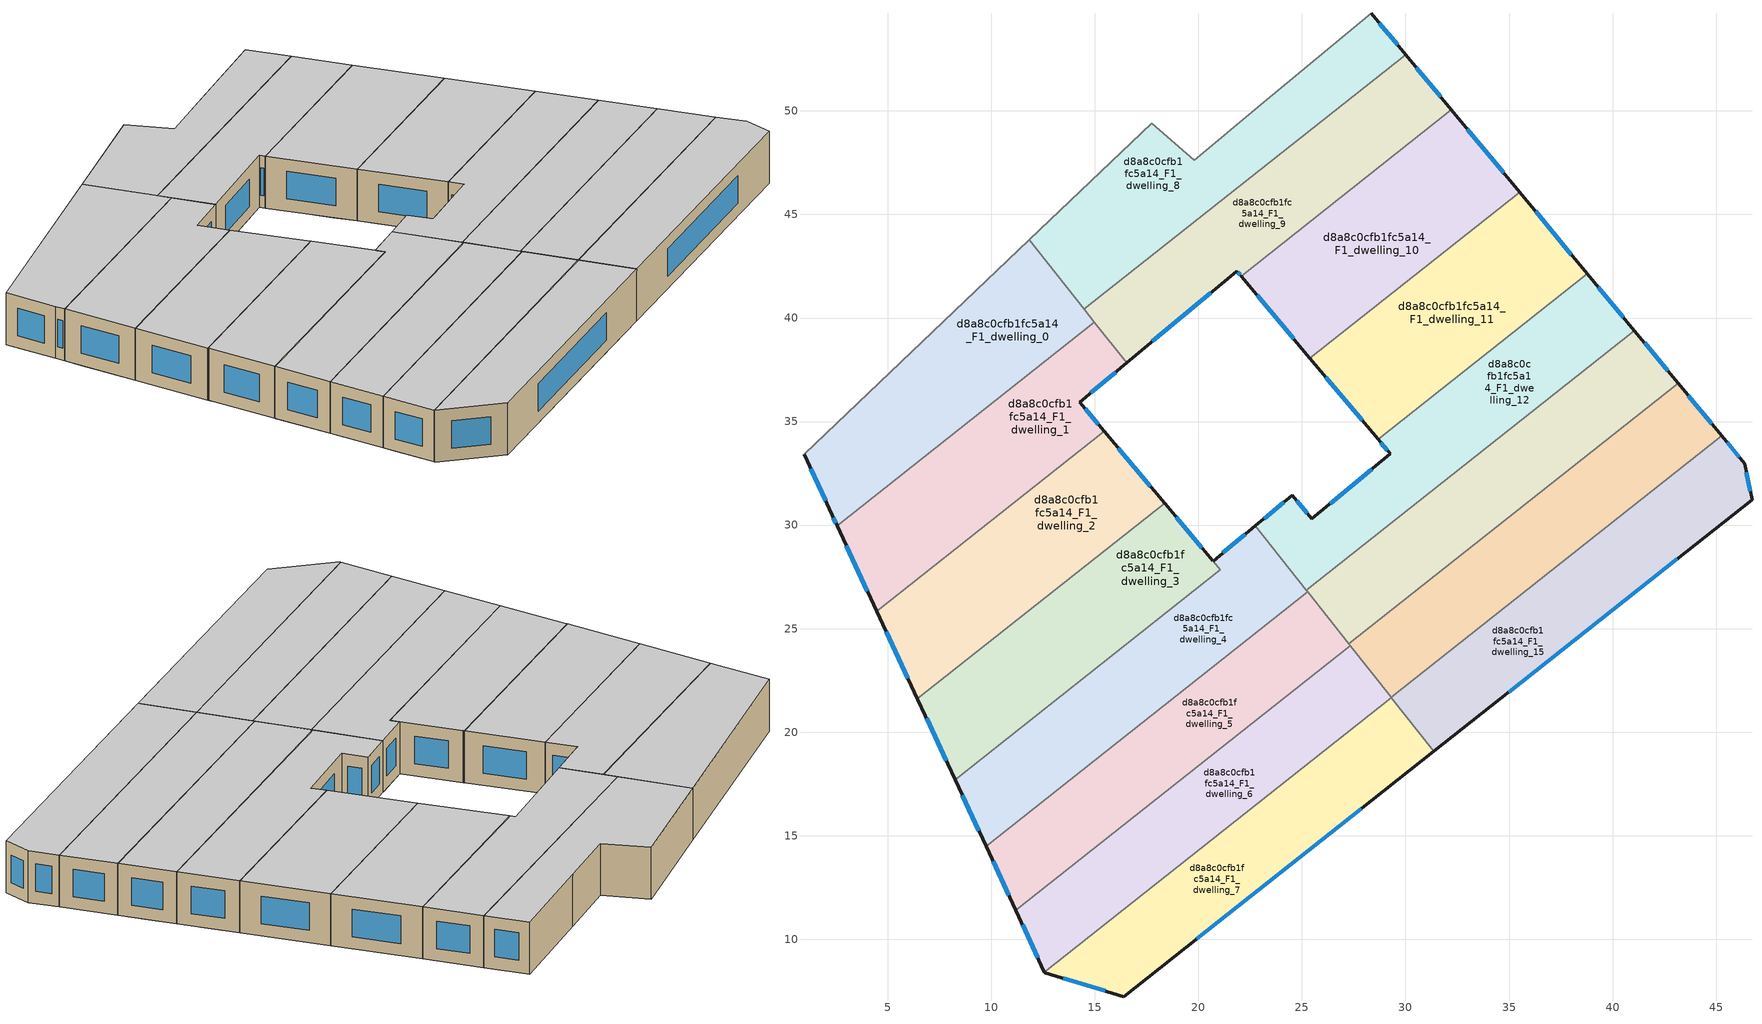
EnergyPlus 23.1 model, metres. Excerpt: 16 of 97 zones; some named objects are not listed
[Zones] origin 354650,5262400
d8a8c0cfb1fc5a14_F1_dwelling_0
 floor to d8a8c0cfb1fc5a14_F0_dwelling_0 (EU_floor_Construction): 11.83,43.77 14.97,39.8 13.3,38.48 1.23,32.86 0.98,33.41 z3
 floor to d8a8c0cfb1fc5a14_F0_dwelling_1 (EU_floor_Construction): 13.3,38.48 2.55,29.97 2.31,30.48 1.23,32.86 z3
 wall outside (EU_wall_Construction): 0.98,33.41 2.31,30.48 2.55,29.97 z3:6
 wall to d8a8c0cfb1fc5a14_F1_dwelling_1 (EU_wall_Construction): 2.55,29.97 14.97,39.8 z3:6
 wall adiabatic (EU_wall_Construction): 11.83,43.77 0.98,33.41 z3:6
 wall to d8a8c0cfb1fc5a14_F1_dwelling_8 (EU_wall_Construction): 14.48,40.43 11.83,43.77 z3:6
 wall to d8a8c0cfb1fc5a14_F1_dwelling_9 (EU_wall_Construction): 14.97,39.8 14.48,40.43 z3:6
 window (EU_Window_Construction): 2.37,30.36 2.5,30.09 / 1.29,32.72 2,31.17 z3.7:5.3
 ceiling to d8a8c0cfb1fc5a14_F2_dwelling_0 (EU_floor_Construction): 14.97,39.8 11.83,43.77 0.98,33.41 2.31,30.48 2.55,29.97 z6
d8a8c0cfb1fc5a14_F1_dwelling_1
 floor to d8a8c0cfb1fc5a14_F0_dwelling_1 (EU_floor_Construction): 15.29,39.4 16.53,37.83 14.27,35.94 15.32,34.68 3.02,28.96 2.55,29.97 13.3,38.48 z3
 floor to d8a8c0cfb1fc5a14_F0_dwelling_2 (EU_floor_Construction): 15.32,34.68 15.45,34.53 4.47,25.84 3.02,28.96 z3
 floor to d8a8c0cfb1fc5a14_F0_dwelling_0 (EU_floor_Construction): 14.97,39.8 15.29,39.4 13.3,38.48 z3
 wall outside (EU_wall_Construction): 15.45,34.53 14.27,35.94 16.53,37.83 / 2.55,29.97 4.47,25.84 z3:6
 wall to d8a8c0cfb1fc5a14_F1_dwelling_2 (EU_wall_Construction): 4.47,25.84 15.45,34.53 z3:6
 wall to d8a8c0cfb1fc5a14_F1_dwelling_9 (EU_wall_Construction): 16.53,37.83 14.97,39.8 z3:6
 window (EU_Window_Construction): 14.8,36.39 16,37.39 / 15.17,34.86 14.54,35.61 / 3,29 4.02,26.81 z3.7:5.3
 ceiling to d8a8c0cfb1fc5a14_F2_dwelling_1 (EU_floor_Construction): 15.45,34.53 14.27,35.94 16.53,37.83 14.97,39.8 2.55,29.97 4.47,25.84 z6
d8a8c0cfb1fc5a14_F1_dwelling_10
 floor to d8a8c0cfb1fc5a14_F0_dwelling_10 (EU_floor_Construction): 33.86,48.07 35.52,46.07 29.85,41.58 24.51,39.1 22.06,42.03 23.75,43.36 z3
 floor to d8a8c0cfb1fc5a14_F0_dwelling_9 (EU_floor_Construction): 32.21,50.06 33.86,48.07 23.75,43.37 z3
 floor to d8a8c0cfb1fc5a14_F0_dwelling_11 (EU_floor_Construction): 29.85,41.58 25.39,38.05 24.51,39.1 z3
 wall outside (EU_wall_Construction): 35.52,46.07 32.21,50.06 / 22.06,42.03 25.39,38.05 z3:6
 wall to d8a8c0cfb1fc5a14_F1_dwelling_9 (EU_wall_Construction): 32.21,50.06 22.06,42.03 z3:6
 wall to d8a8c0cfb1fc5a14_F1_dwelling_11 (EU_wall_Construction): 25.39,38.05 35.52,46.07 z3:6
 window (EU_Window_Construction): 34.74,47.01 32.99,49.12 / 22.84,41.09 24.61,38.99 z3.7:5.3
 ceiling to d8a8c0cfb1fc5a14_F2_dwelling_10 (EU_floor_Construction): 35.52,46.07 32.21,50.06 22.06,42.03 25.39,38.05 z6
d8a8c0cfb1fc5a14_F1_dwelling_11
 floor to d8a8c0cfb1fc5a14_F0_dwelling_11 (EU_floor_Construction): 36.62,44.74 38.78,42.13 35.6,39.61 27.31,35.76 27.29,35.78 27.25,35.84 25.39,38.05 29.85,41.58 z3
 floor to d8a8c0cfb1fc5a14_F0_dwelling_10 (EU_floor_Construction): 35.52,46.07 36.62,44.74 29.85,41.58 z3
 floor to d8a8c0cfb1fc5a14_F0_dwelling_12 (EU_floor_Construction): 35.6,39.61 28.68,34.14 27.35,35.72 27.32,35.75 27.31,35.76 z3
 wall outside (EU_wall_Construction): 38.78,42.13 35.52,46.07 / 25.39,38.05 28.67,34.13 z3:6
 wall to d8a8c0cfb1fc5a14_F1_dwelling_12 (EU_wall_Construction): 28.67,34.13 38.78,42.13 z3:6
 window (EU_Window_Construction): 38.02,43.06 36.29,45.15 / 26.16,37.13 27.9,35.06 z3.7:5.3
 ceiling to d8a8c0cfb1fc5a14_F2_dwelling_11 (EU_floor_Construction): 38.78,42.13 35.52,46.07 25.39,38.05 28.67,34.13 z6
d8a8c0cfb1fc5a14_F1_dwelling_12
 floor to d8a8c0cfb1fc5a14_F0_dwelling_12 (EU_floor_Construction): 39.44,41.34 41.05,39.39 35.21,34.77 30.13,32.41 28.68,34.14 35.6,39.61 39.4,41.38 z3
 floor to d8a8c0cfb1fc5a14_F0_dwelling_11 (EU_floor_Construction): 38.78,42.13 39.34,41.46 39.4,41.38 35.6,39.61 z3
 floor to d8a8c0cfb1fc5a14_F0_dwelling_13 (EU_floor_Construction): 35.21,34.77 25.85,27.36 25.09,27.01 22.75,29.97 24.53,31.45 25.48,30.3 29.25,33.45 30.13,32.41 z3
 floor to d8a8c0cfb1fc5a14_F0_dwelling_14 (EU_floor_Construction): 25.85,27.36 25.21,26.86 25.09,27.01 z3
 wall outside (EU_wall_Construction): 28.67,34.13 29.25,33.45 25.48,30.3 24.53,31.45 22.75,29.97 / 41.05,39.39 38.78,42.13 z3:6
 wall to d8a8c0cfb1fc5a14_F1_dwelling_13 (EU_wall_Construction): 25.21,26.86 41.05,39.39 z3:6
 wall to d8a8c0cfb1fc5a14_F1_dwelling_4 (EU_wall_Construction): 22.75,29.97 25.21,26.86 z3:6
 window (EU_Window_Construction): 28.37,32.71 26.37,31.04 / 28.81,33.97 29.12,33.61 / 40.52,40.04 39.32,41.49 / 24.11,31.1 23.17,30.32 / 25.26,30.57 24.75,31.18 z3.7:5.3
 ceiling to d8a8c0cfb1fc5a14_F2_dwelling_12 (EU_floor_Construction): 41.05,39.39 38.78,42.13 28.67,34.13 29.25,33.45 25.48,30.3 24.53,31.45 22.75,29.97 25.21,26.86 z6
d8a8c0cfb1fc5a14_F1_dwelling_13
 floor to d8a8c0cfb1fc5a14_F0_dwelling_13 (EU_floor_Construction): 42.19,38.02 43.17,36.85 38.79,33.38 25.85,27.36 35.21,34.77 z3
 floor to d8a8c0cfb1fc5a14_F0_dwelling_12 (EU_floor_Construction): 41.05,39.39 42.19,38.02 35.21,34.77 z3
 floor to d8a8c0cfb1fc5a14_F0_dwelling_14 (EU_floor_Construction): 38.79,33.38 29.72,26.21 26.8,24.85 25.21,26.86 25.85,27.36 z3
 floor to d8a8c0cfb1fc5a14_F0_dwelling_15 (EU_floor_Construction): 29.72,26.21 27.27,24.27 26.8,24.85 z3
 wall outside (EU_wall_Construction): 43.17,36.85 41.05,39.39 z3:6
 wall to d8a8c0cfb1fc5a14_F1_dwelling_14 (EU_wall_Construction): 27.27,24.26 43.17,36.85 z3:6
 wall to d8a8c0cfb1fc5a14_F1_dwelling_5 (EU_wall_Construction): 25.28,26.78 27.27,24.26 z3:6
 wall to d8a8c0cfb1fc5a14_F1_dwelling_4 (EU_wall_Construction): 25.21,26.86 25.28,26.78 z3:6
 window (EU_Window_Construction): 42.67,37.44 41.55,38.8 z3.7:5.3
 ceiling to d8a8c0cfb1fc5a14_F2_dwelling_13 (EU_floor_Construction): 43.17,36.85 41.05,39.39 25.21,26.86 27.27,24.26 z6
d8a8c0cfb1fc5a14_F1_dwelling_14
 floor to d8a8c0cfb1fc5a14_F0_dwelling_14 (EU_floor_Construction): 44.02,35.82 45.27,34.31 42.63,32.21 29.72,26.21 38.79,33.38 z3
 floor to d8a8c0cfb1fc5a14_F0_dwelling_13 (EU_floor_Construction): 43.17,36.85 44.02,35.82 38.79,33.38 z3
 floor to d8a8c0cfb1fc5a14_F0_dwelling_15 (EU_floor_Construction): 42.63,32.21 33.72,25.17 28.48,22.73 27.27,24.26 29.72,26.21 z3
 floor to d8a8c0cfb1fc5a14_F0_dwelling_16 (EU_floor_Construction): 33.72,25.17 29.31,21.68 28.48,22.73 z3
 wall outside (EU_wall_Construction): 45.27,34.31 43.17,36.85 z3:6
 wall to d8a8c0cfb1fc5a14_F1_dwelling_15 (EU_wall_Construction): 29.31,21.68 45.27,34.31 z3:6
 wall to d8a8c0cfb1fc5a14_F1_dwelling_6 (EU_wall_Construction): 27.34,24.18 29.31,21.68 z3:6
 wall to d8a8c0cfb1fc5a14_F1_dwelling_5 (EU_wall_Construction): 27.27,24.27 27.34,24.18 z3:6
 window (EU_Window_Construction): 44.78,34.9 43.66,36.25 z3.7:5.3
 ceiling to d8a8c0cfb1fc5a14_F2_dwelling_14 (EU_floor_Construction): 45.27,34.31 43.17,36.85 27.27,24.26 29.31,21.68 z6
d8a8c0cfb1fc5a14_F1_dwelling_15
 floor to d8a8c0cfb1fc5a14_F0_dwelling_15 (EU_floor_Construction): 46.39,32.96 46.73,31.23 43.88,28.98 43.44,29.69 33.72,25.17 42.63,32.21 45.79,33.68 z3
 floor to d8a8c0cfb1fc5a14_F0_dwelling_14 (EU_floor_Construction): 45.27,34.31 45.79,33.68 42.63,32.21 z3
 floor to d8a8c0cfb1fc5a14_F0_dwelling_16 (EU_floor_Construction): 43.44,29.69 43.88,28.97 31.37,19.08 29.31,21.68 33.72,25.17 z3
 wall outside (EU_wall_Construction): 31.37,19.08 46.73,31.23 46.39,32.96 45.27,34.31 z3:6
 wall to d8a8c0cfb1fc5a14_F1_dwelling_7 (EU_wall_Construction): 29.32,21.67 31.37,19.08 z3:6
 window (EU_Window_Construction): 46.12,33.28 45.53,33.99 / 46.65,31.64 46.47,32.56 / 34.98,21.93 43.13,28.38 z3.7:5.3
 ceiling to d8a8c0cfb1fc5a14_F2_dwelling_15 (EU_floor_Construction): 46.73,31.23 46.39,32.96 45.27,34.31 29.31,21.68 31.37,19.08 z6
d8a8c0cfb1fc5a14_F1_dwelling_2
 floor to d8a8c0cfb1fc5a14_F0_dwelling_2 (EU_floor_Construction): 15.45,34.53 18.36,31.06 17.88,30.67 5.01,24.68 4.47,25.84 z3
 floor to d8a8c0cfb1fc5a14_F0_dwelling_3 (EU_floor_Construction): 17.88,30.67 6.43,21.62 5.01,24.68 z3
 wall outside (EU_wall_Construction): 18.36,31.06 15.45,34.53 / 4.47,25.84 6.43,21.62 z3:6
 wall to d8a8c0cfb1fc5a14_F1_dwelling_3 (EU_wall_Construction): 6.43,21.62 18.36,31.06 z3:6
 window (EU_Window_Construction): 17.68,31.87 16.13,33.71 / 4.93,24.85 5.97,22.61 z3.7:5.3
 ceiling to d8a8c0cfb1fc5a14_F2_dwelling_2 (EU_floor_Construction): 18.36,31.06 15.45,34.53 4.47,25.84 6.43,21.62 z6
d8a8c0cfb1fc5a14_F1_dwelling_3
 floor outside (EU_floor_Construction): 18.4,31.02 21.06,27.84 18.36,31.06 6.43,21.62 6.76,20.9 20.16,27.13 6.77,20.9 6.45,21.57 6.43,21.62 18.36,31.06 z3
 floor to d8a8c0cfb1fc5a14_F0_dwelling_3 (EU_floor_Construction): 18.46,30.94 21.06,27.84 20.16,27.13 6.76,20.9 6.43,21.62 17.88,30.67 z3
 floor to d8a8c0cfb1fc5a14_F0_dwelling_2 (EU_floor_Construction): 18.36,31.06 18.46,30.94 17.88,30.67 z3
 floor to d8a8c0cfb1fc5a14_F0_dwelling_4 (EU_floor_Construction): 20.16,27.13 8.25,17.7 6.77,20.9 z3
 wall outside (EU_wall_Construction): 20.7,28.27 18.4,31.02 18.36,31.06 / 6.43,21.62 6.45,21.57 8.25,17.7 z3:6
 wall to d8a8c0cfb1fc5a14_F1_dwelling_4 (EU_wall_Construction): 8.25,17.7 21.06,27.84 20.71,28.26 z3:6
 window (EU_Window_Construction): 20.16,28.91 18.94,30.37 / 6.87,20.66 7.83,18.61 z3.7:5.3
 ceiling to d8a8c0cfb1fc5a14_F2_dwelling_3 (EU_floor_Construction): 21.06,27.84 18.4,31.02 18.36,31.06 6.43,21.62 6.45,21.57 8.25,17.7 z6
d8a8c0cfb1fc5a14_F1_dwelling_4
 floor to d8a8c0cfb1fc5a14_F0_dwelling_4 (EU_floor_Construction): 22.66,29.89 24.42,26.1 21.55,23.83 8.28,17.65 8.25,17.7 20.16,27.13 21.24,27.63 20.71,28.26 z3
 floor to d8a8c0cfb1fc5a14_F0_dwelling_3 (EU_floor_Construction): 21.06,27.84 21.24,27.63 20.16,27.13 z3
 floor to d8a8c0cfb1fc5a14_F0_dwelling_5 (EU_floor_Construction): 21.55,23.83 9.74,14.48 8.28,17.65 z3
 floor to d8a8c0cfb1fc5a14_F0_dwelling_14 (EU_floor_Construction): 25.21,26.86 25.28,26.78 24.42,26.1 24.19,26.59 25.09,27.01 z3
 floor adiabatic (EU_floor_Construction): 22.75,29.97 25.21,26.86 25.09,27.01 24.19,26.59 22.66,29.89 z3
 wall outside (EU_wall_Construction): 8.25,17.7 9.74,14.48 / 22.75,29.97 20.71,28.26 z3:6
 wall to d8a8c0cfb1fc5a14_F1_dwelling_5 (EU_wall_Construction): 9.74,14.48 25.28,26.78 z3:6
 window (EU_Window_Construction): 8.6,16.95 9.39,15.24 / 22.27,29.57 21.19,28.67 z3.7:5.3
 ceiling to d8a8c0cfb1fc5a14_F2_dwelling_4 (EU_floor_Construction): 25.28,26.78 22.75,29.97 20.71,28.26 21.06,27.84 8.25,17.7 9.74,14.48 z6
d8a8c0cfb1fc5a14_F1_dwelling_5
 floor to d8a8c0cfb1fc5a14_F0_dwelling_5 (EU_floor_Construction): 24.82,25.24 25.86,23.01 21.9,19.88 9.85,14.27 9.74,14.48 21.55,23.83 24.78,25.33 z3
 floor to d8a8c0cfb1fc5a14_F0_dwelling_4 (EU_floor_Construction): 24.42,26.1 24.78,25.33 21.55,23.83 z3
 floor to d8a8c0cfb1fc5a14_F0_dwelling_6 (EU_floor_Construction): 21.9,19.88 11.18,11.39 9.85,14.27 z3
 floor to d8a8c0cfb1fc5a14_F0_dwelling_14 (EU_floor_Construction): 25.28,26.78 26.8,24.85 25.32,24.16 24.8,25.29 24.78,25.33 24.42,26.1 z3
 floor to d8a8c0cfb1fc5a14_F0_dwelling_15 (EU_floor_Construction): 26.8,24.85 27.34,24.18 25.86,23.01 25.32,24.16 z3
 wall outside (EU_wall_Construction): 9.74,14.48 11.18,11.39 z3:6
 wall to d8a8c0cfb1fc5a14_F1_dwelling_6 (EU_wall_Construction): 11.18,11.39 27.34,24.18 z3:6
 window (EU_Window_Construction): 10.08,13.76 10.84,12.12 z3.7:5.3
 ceiling to d8a8c0cfb1fc5a14_F2_dwelling_5 (EU_floor_Construction): 27.34,24.18 25.28,26.78 9.74,14.48 11.18,11.39 z6
d8a8c0cfb1fc5a14_F1_dwelling_6
 floor to d8a8c0cfb1fc5a14_F0_dwelling_6 (EU_floor_Construction): 26.35,21.95 27.24,20.03 21.77,15.7 11.42,10.89 11.18,11.39 21.9,19.88 z3
 floor to d8a8c0cfb1fc5a14_F0_dwelling_16 (EU_floor_Construction): 28.48,22.73 29.31,21.68 27.24,20.03 26.43,21.78 z3
 floor to d8a8c0cfb1fc5a14_F0_dwelling_7 (EU_floor_Construction): 21.77,15.7 12.56,8.42 11.42,10.89 z3
 floor to d8a8c0cfb1fc5a14_F0_dwelling_15 (EU_floor_Construction): 27.34,24.18 28.48,22.73 26.43,21.78 25.86,23.01 z3
 floor to d8a8c0cfb1fc5a14_F0_dwelling_5 (EU_floor_Construction): 25.86,23.01 26.35,21.95 21.9,19.88 z3
 wall outside (EU_wall_Construction): 11.18,11.39 12.56,8.42 z3:6
 wall to d8a8c0cfb1fc5a14_F1_dwelling_7 (EU_wall_Construction): 12.56,8.42 29.32,21.67 z3:6
 window (EU_Window_Construction): 11.51,10.69 12.24,9.12 z3.7:5.3
 ceiling to d8a8c0cfb1fc5a14_F2_dwelling_6 (EU_floor_Construction): 29.32,21.67 27.34,24.18 11.18,11.39 12.56,8.42 z6
d8a8c0cfb1fc5a14_F1_dwelling_7
 floor to d8a8c0cfb1fc5a14_F0_dwelling_7 (EU_floor_Construction): 27.92,18.57 28.68,16.95 16.4,7.23 12.58,8.38 12.56,8.42 21.77,15.7 z3
 floor to d8a8c0cfb1fc5a14_F0_dwelling_6 (EU_floor_Construction): 27.24,20.03 27.92,18.57 21.77,15.7 z3
 floor to d8a8c0cfb1fc5a14_F0_dwelling_16 (EU_floor_Construction): 29.32,21.67 31.37,19.08 28.68,16.95 27.24,20.03 z3
 wall outside (EU_wall_Construction): 12.56,8.42 12.58,8.38 16.4,7.23 31.37,19.08 z3:6
 window (EU_Window_Construction): 19.92,10.01 27.86,16.3 / 13.48,8.11 15.5,7.5 z3.7:5.3
 ceiling to d8a8c0cfb1fc5a14_F2_dwelling_7 (EU_floor_Construction): 31.37,19.08 29.32,21.67 12.56,8.42 12.58,8.38 16.4,7.23 z6
d8a8c0cfb1fc5a14_F1_dwelling_8
 floor to d8a8c0cfb1fc5a14_F0_dwelling_8 (EU_floor_Construction): 28.36,54.71 30.01,52.72 21.83,46.25 16.25,43.66 14.85,46.66 17.74,49.41 19.81,47.62 23.16,50.41 z3
 floor to d8a8c0cfb1fc5a14_F0_dwelling_0 (EU_floor_Construction): 14.85,46.66 16.87,42.33 14.48,40.43 11.83,43.77 z3
 floor to d8a8c0cfb1fc5a14_F0_dwelling_9 (EU_floor_Construction): 21.83,46.25 16.87,42.33 16.25,43.66 z3
 wall outside (EU_wall_Construction): 30.01,52.72 28.36,54.71 z3:6
 wall adiabatic (EU_wall_Construction): 28.36,54.71 23.16,50.41 19.81,47.62 17.74,49.41 11.83,43.77 z3:6
 wall to d8a8c0cfb1fc5a14_F1_dwelling_9 (EU_wall_Construction): 14.47,40.43 30.01,52.72 z3:6
 window (EU_Window_Construction): 29.62,53.19 28.74,54.24 z3.7:5.3
 ceiling to d8a8c0cfb1fc5a14_F2_dwelling_8 (EU_floor_Construction): 23.16,50.41 19.81,47.62 17.74,49.41 11.83,43.77 14.47,40.43 30.01,52.72 28.36,54.71 z6
d8a8c0cfb1fc5a14_F1_dwelling_9
 floor to d8a8c0cfb1fc5a14_F0_dwelling_9 (EU_floor_Construction): 31.6,50.8 32.21,50.06 23.75,43.37 21.73,42.42 21.85,42.27 18.28,39.29 16.87,42.33 21.83,46.25 z3
 floor to d8a8c0cfb1fc5a14_F0_dwelling_1 (EU_floor_Construction): 17.71,40.53 18.28,39.29 16.53,37.83 15.29,39.4 z3
 floor to d8a8c0cfb1fc5a14_F0_dwelling_10 (EU_floor_Construction): 23.75,43.36 22.06,42.03 21.73,42.42 z3
 floor to d8a8c0cfb1fc5a14_F0_dwelling_8 (EU_floor_Construction): 30.01,52.72 31.6,50.8 21.83,46.25 z3
 floor to d8a8c0cfb1fc5a14_F0_dwelling_0 (EU_floor_Construction): 16.87,42.33 17.71,40.53 15.29,39.4 14.48,40.43 z3
 wall outside (EU_wall_Construction): 16.53,37.83 21.85,42.27 22.06,42.03 / 32.21,50.06 30.01,52.72 z3:6
 window (EU_Window_Construction): 17.78,38.87 20.6,41.23 / 31.69,50.68 30.52,52.09 / 21.9,42.21 22.01,42.08 z3.7:5.3
 ceiling to d8a8c0cfb1fc5a14_F2_dwelling_9 (EU_floor_Construction): 22.06,42.03 32.21,50.06 30.01,52.72 14.47,40.43 16.53,37.83 21.85,42.27 z6
[Building]
EU S2 Campaign: North Axis=0; Terrain=City; Solar Distribution=FullExterior
[Site:Location]
Budapest.Ferenc.Liszt.Intl.AP: Latitude=47.437; Longitude=19.256; Time Zone=1; Elevation=185
[SizingPeriod:WeatherFileDays]
AnnualSizingPeriod: Begin Month=1; Begin Day of Month=1; End Month=12; End Day of Month=31; Day of Week for Start Day=Monday; Use Weather File Daylight Saving Period=No; Use Weather File Rain and Snow Indicators=No
[MATERIAL]
EU_InternalMass_Material: Roughness=MediumRough; Thickness=0.1; Conductivity=1; Density=1800; Specific Heat=900; Thermal Absorptance=0.9; Solar Absorptance=0.7; Visible Absorptance=0.7
[MATERIAL:NOMASS] Roughness=MediumRough; Thermal Absorptance=0.9; Solar Absorptance=0.7; Visible Absorptance=0.7
Name | Thermal Resistance
EU_wall_NoMass | 0.832559
EU_floor_NoMass | 0.872794
[WINDOWMATERIAL:SIMPLEGLAZINGSYSTEM]
EU_Window_SimpleGlazing: UFactor=2.79869; Solar Heat Gain Coefficient=0.75; Visible Transmittance=0.75
[CONSTRUCTION]
EU_wall_Construction: EU_wall_NoMass
EU_floor_Construction: EU_floor_NoMass
EU_Window_Construction: EU_Window_SimpleGlazing
EU_InternalMass_Construction: EU_InternalMass_Material
[ZONE] Type=1; Multiplier=1; Ceiling Height=autocalculate; Floor Area=autocalculate; Part of Total Floor Area=Yes
Name | Volume
d8a8c0cfb1fc5a14_F1_dwelling_0 | 200.952
d8a8c0cfb1fc5a14_F1_dwelling_1; d8a8c0cfb1fc5a14_F1_dwelling_5 | 200.955
d8a8c0cfb1fc5a14_F1_dwelling_10 | 200.999
d8a8c0cfb1fc5a14_F1_dwelling_11 | 197.911
d8a8c0cfb1fc5a14_F1_dwelling_12 | 204.01
d8a8c0cfb1fc5a14_F1_dwelling_13; d8a8c0cfb1fc5a14_F1_dwelling_6 | 200.908
d8a8c0cfb1fc5a14_F1_dwelling_14 | 200.985
d8a8c0cfb1fc5a14_F1_dwelling_15 | 200.94
d8a8c0cfb1fc5a14_F1_dwelling_2 | 198.65
d8a8c0cfb1fc5a14_F1_dwelling_3 | 198.56
d8a8c0cfb1fc5a14_F1_dwelling_4 | 205.615
d8a8c0cfb1fc5a14_F1_dwelling_7 | 200.996
d8a8c0cfb1fc5a14_F1_dwelling_8 | 200.971
d8a8c0cfb1fc5a14_F1_dwelling_9 | 200.895
[INTERNALMASS] Construction=EU_InternalMass_Construction
Name | Zone or ZoneList | Surface Area
d8a8c0cfb1fc5a14_F1_dwelling_0_EU_InternalMass | d8a8c0cfb1fc5a14_F1_dwelling_0 | 66.984
d8a8c0cfb1fc5a14_F1_dwelling_1_EU_InternalMass | d8a8c0cfb1fc5a14_F1_dwelling_1 | 66.9851
d8a8c0cfb1fc5a14_F1_dwelling_2_EU_InternalMass | d8a8c0cfb1fc5a14_F1_dwelling_2 | 66.2105
d8a8c0cfb1fc5a14_F1_dwelling_3_EU_InternalMass | d8a8c0cfb1fc5a14_F1_dwelling_3 | 66.1892
d8a8c0cfb1fc5a14_F1_dwelling_4_EU_InternalMass | d8a8c0cfb1fc5a14_F1_dwelling_4 | 68.5387
d8a8c0cfb1fc5a14_F1_dwelling_5_EU_InternalMass | d8a8c0cfb1fc5a14_F1_dwelling_5 | 66.9851
d8a8c0cfb1fc5a14_F1_dwelling_6_EU_InternalMass | d8a8c0cfb1fc5a14_F1_dwelling_6 | 66.9694
d8a8c0cfb1fc5a14_F1_dwelling_7_EU_InternalMass | d8a8c0cfb1fc5a14_F1_dwelling_7 | 66.9987
d8a8c0cfb1fc5a14_F1_dwelling_8_EU_InternalMass | d8a8c0cfb1fc5a14_F1_dwelling_8 | 66.9903
d8a8c0cfb1fc5a14_F1_dwelling_9_EU_InternalMass | d8a8c0cfb1fc5a14_F1_dwelling_9 | 66.9652
d8a8c0cfb1fc5a14_F1_dwelling_10_EU_InternalMass | d8a8c0cfb1fc5a14_F1_dwelling_10 | 66.9996
d8a8c0cfb1fc5a14_F1_dwelling_11_EU_InternalMass | d8a8c0cfb1fc5a14_F1_dwelling_11 | 65.9704
d8a8c0cfb1fc5a14_F1_dwelling_12_EU_InternalMass | d8a8c0cfb1fc5a14_F1_dwelling_12 | 68.0022
d8a8c0cfb1fc5a14_F1_dwelling_13_EU_InternalMass | d8a8c0cfb1fc5a14_F1_dwelling_13 | 66.9695
d8a8c0cfb1fc5a14_F1_dwelling_14_EU_InternalMass | d8a8c0cfb1fc5a14_F1_dwelling_14 | 66.9952
d8a8c0cfb1fc5a14_F1_dwelling_15_EU_InternalMass | d8a8c0cfb1fc5a14_F1_dwelling_15 | 66.9799
[OTHEREQUIPMENT] Fuel Type=Electricity; Design Level Calculation Method=Watts/Area; Power per Zone Floor Area=1; Fraction Latent=0; Fraction Radiant=0; Fraction Lost=0; Carbon Dioxide Generation Rate=0; EndUse Subcategory=EU_Step8_InternalGains
Name | Zone or ZoneList or Space or SpaceList | Schedule
EU_Step8_InternalGain_d8a8c0cfb1fc5a14_F1_dwelling_0_f000 | d8a8c0cfb1fc5a14_F1_dwelling_0 | EU_Step8_GainSchedule_d8a8c0cfb1fc5a14_F1_dwelling_0_f000
EU_Step8_InternalGain_d8a8c0cfb1fc5a14_F1_dwelling_1_f000 | d8a8c0cfb1fc5a14_F1_dwelling_1 | EU_Step8_GainSchedule_d8a8c0cfb1fc5a14_F1_dwelling_1_f000
EU_Step8_InternalGain_d8a8c0cfb1fc5a14_F1_dwelling_2_f000 | d8a8c0cfb1fc5a14_F1_dwelling_2 | EU_Step8_GainSchedule_d8a8c0cfb1fc5a14_F1_dwelling_2_f000
EU_Step8_InternalGain_d8a8c0cfb1fc5a14_F1_dwelling_3_f000 | d8a8c0cfb1fc5a14_F1_dwelling_3 | EU_Step8_GainSchedule_d8a8c0cfb1fc5a14_F1_dwelling_3_f000
EU_Step8_InternalGain_d8a8c0cfb1fc5a14_F1_dwelling_4_f000 | d8a8c0cfb1fc5a14_F1_dwelling_4 | EU_Step8_GainSchedule_d8a8c0cfb1fc5a14_F1_dwelling_4_f000
EU_Step8_InternalGain_d8a8c0cfb1fc5a14_F1_dwelling_5_f000 | d8a8c0cfb1fc5a14_F1_dwelling_5 | EU_Step8_GainSchedule_d8a8c0cfb1fc5a14_F1_dwelling_5_f000
EU_Step8_InternalGain_d8a8c0cfb1fc5a14_F1_dwelling_6_f000 | d8a8c0cfb1fc5a14_F1_dwelling_6 | EU_Step8_GainSchedule_d8a8c0cfb1fc5a14_F1_dwelling_6_f000
EU_Step8_InternalGain_d8a8c0cfb1fc5a14_F1_dwelling_7_f000 | d8a8c0cfb1fc5a14_F1_dwelling_7 | EU_Step8_GainSchedule_d8a8c0cfb1fc5a14_F1_dwelling_7_f000
EU_Step8_InternalGain_d8a8c0cfb1fc5a14_F1_dwelling_8_f000 | d8a8c0cfb1fc5a14_F1_dwelling_8 | EU_Step8_GainSchedule_d8a8c0cfb1fc5a14_F1_dwelling_8_f000
EU_Step8_InternalGain_d8a8c0cfb1fc5a14_F1_dwelling_9_f000 | d8a8c0cfb1fc5a14_F1_dwelling_9 | EU_Step8_GainSchedule_d8a8c0cfb1fc5a14_F1_dwelling_9_f000
EU_Step8_InternalGain_d8a8c0cfb1fc5a14_F1_dwelling_10_f000 | d8a8c0cfb1fc5a14_F1_dwelling_10 | EU_Step8_GainSchedule_d8a8c0cfb1fc5a14_F1_dwelling_10_f000
EU_Step8_InternalGain_d8a8c0cfb1fc5a14_F1_dwelling_11_f000 | d8a8c0cfb1fc5a14_F1_dwelling_11 | EU_Step8_GainSchedule_d8a8c0cfb1fc5a14_F1_dwelling_11_f000
EU_Step8_InternalGain_d8a8c0cfb1fc5a14_F1_dwelling_12_f000 | d8a8c0cfb1fc5a14_F1_dwelling_12 | EU_Step8_GainSchedule_d8a8c0cfb1fc5a14_F1_dwelling_12_f000
EU_Step8_InternalGain_d8a8c0cfb1fc5a14_F1_dwelling_13_f000 | d8a8c0cfb1fc5a14_F1_dwelling_13 | EU_Step8_GainSchedule_d8a8c0cfb1fc5a14_F1_dwelling_13_f000
EU_Step8_InternalGain_d8a8c0cfb1fc5a14_F1_dwelling_14_f000 | d8a8c0cfb1fc5a14_F1_dwelling_14 | EU_Step8_GainSchedule_d8a8c0cfb1fc5a14_F1_dwelling_14_f000
EU_Step8_InternalGain_d8a8c0cfb1fc5a14_F1_dwelling_15_f000 | d8a8c0cfb1fc5a14_F1_dwelling_15 | EU_Step8_GainSchedule_d8a8c0cfb1fc5a14_F1_dwelling_15_f000
[ZONEVENTILATION:DESIGNFLOWRATE] Schedule=EU_AlwaysOn; Design Flow Rate Calculation Method=AirChanges/Hour; Air Changes per Hour=0.475469; Ventilation Type=Natural; Fan Pressure Rise=0; Fan Total Efficiency=1; Constant Term Coefficient=1; Temperature Term Coefficient=0; Velocity Term Coefficient=0; Velocity Squared Term Coefficient=0; Minimum Indoor Temperature=-100; Maximum Indoor Temperature=100; Delta Temperature=-100; Minimum Outdoor Temperature=-100; Maximum Outdoor Temperature=100; Maximum Wind Speed=40
Name | Zone or ZoneList or Space or SpaceList
EU_ConstantAir_d8a8c0cfb1fc5a14_F1_dwelling_0 | d8a8c0cfb1fc5a14_F1_dwelling_0
EU_ConstantAir_d8a8c0cfb1fc5a14_F1_dwelling_1 | d8a8c0cfb1fc5a14_F1_dwelling_1
EU_ConstantAir_d8a8c0cfb1fc5a14_F1_dwelling_2 | d8a8c0cfb1fc5a14_F1_dwelling_2
EU_ConstantAir_d8a8c0cfb1fc5a14_F1_dwelling_3 | d8a8c0cfb1fc5a14_F1_dwelling_3
EU_ConstantAir_d8a8c0cfb1fc5a14_F1_dwelling_4 | d8a8c0cfb1fc5a14_F1_dwelling_4
EU_ConstantAir_d8a8c0cfb1fc5a14_F1_dwelling_5 | d8a8c0cfb1fc5a14_F1_dwelling_5
EU_ConstantAir_d8a8c0cfb1fc5a14_F1_dwelling_6 | d8a8c0cfb1fc5a14_F1_dwelling_6
EU_ConstantAir_d8a8c0cfb1fc5a14_F1_dwelling_7 | d8a8c0cfb1fc5a14_F1_dwelling_7
EU_ConstantAir_d8a8c0cfb1fc5a14_F1_dwelling_8 | d8a8c0cfb1fc5a14_F1_dwelling_8
EU_ConstantAir_d8a8c0cfb1fc5a14_F1_dwelling_9 | d8a8c0cfb1fc5a14_F1_dwelling_9
EU_ConstantAir_d8a8c0cfb1fc5a14_F1_dwelling_10 | d8a8c0cfb1fc5a14_F1_dwelling_10
EU_ConstantAir_d8a8c0cfb1fc5a14_F1_dwelling_11 | d8a8c0cfb1fc5a14_F1_dwelling_11
EU_ConstantAir_d8a8c0cfb1fc5a14_F1_dwelling_12 | d8a8c0cfb1fc5a14_F1_dwelling_12
EU_ConstantAir_d8a8c0cfb1fc5a14_F1_dwelling_13 | d8a8c0cfb1fc5a14_F1_dwelling_13
EU_ConstantAir_d8a8c0cfb1fc5a14_F1_dwelling_14 | d8a8c0cfb1fc5a14_F1_dwelling_14
EU_ConstantAir_d8a8c0cfb1fc5a14_F1_dwelling_15 | d8a8c0cfb1fc5a14_F1_dwelling_15
[HVACTEMPLATE:ZONE:IDEALLOADSAIRSYSTEM] System Availability Schedule=EU_AlwaysOn; Maximum Heating Supply Air Temperature=50; Minimum Cooling Supply Air Temperature=13; Maximum Heating Supply Air Humidity Ratio=0.0156; Minimum Cooling Supply Air Humidity Ratio=0.0077; Heating Limit=NoLimit; Cooling Limit=NoLimit; Heating Availability Schedule=EU_AlwaysOn; Cooling Availability Schedule=EU_CoolingOff; Dehumidification Control Type=ConstantSensibleHeatRatio; Cooling Sensible Heat Ratio=0.7; Dehumidification Setpoint=60; Humidification Control Type=None; Humidification Setpoint=30; Outdoor Air Method=None; Outdoor Air Flow Rate per Person=0.00944; Outdoor Air Flow Rate per Zone Floor Area=0; Outdoor Air Flow Rate per Zone=0; Demand Controlled Ventilation Type=None; Outdoor Air Economizer Type=NoEconomizer; Heat Recovery Type=None; Sensible Heat Recovery Effectiveness=0.7; Latent Heat Recovery Effectiveness=0.65
Name | Template Thermostat
d8a8c0cfb1fc5a14_F1_dwelling_0 | EU_HeatOnly_d8a8c0cfb1fc5a14_F1_dwelling_0
d8a8c0cfb1fc5a14_F1_dwelling_1 | EU_HeatOnly_d8a8c0cfb1fc5a14_F1_dwelling_1
d8a8c0cfb1fc5a14_F1_dwelling_2 | EU_HeatOnly_d8a8c0cfb1fc5a14_F1_dwelling_2
d8a8c0cfb1fc5a14_F1_dwelling_3 | EU_HeatOnly_d8a8c0cfb1fc5a14_F1_dwelling_3
d8a8c0cfb1fc5a14_F1_dwelling_4 | EU_HeatOnly_d8a8c0cfb1fc5a14_F1_dwelling_4
d8a8c0cfb1fc5a14_F1_dwelling_5 | EU_HeatOnly_d8a8c0cfb1fc5a14_F1_dwelling_5
d8a8c0cfb1fc5a14_F1_dwelling_6 | EU_HeatOnly_d8a8c0cfb1fc5a14_F1_dwelling_6
d8a8c0cfb1fc5a14_F1_dwelling_7 | EU_HeatOnly_d8a8c0cfb1fc5a14_F1_dwelling_7
d8a8c0cfb1fc5a14_F1_dwelling_8 | EU_HeatOnly_d8a8c0cfb1fc5a14_F1_dwelling_8
d8a8c0cfb1fc5a14_F1_dwelling_9 | EU_HeatOnly_d8a8c0cfb1fc5a14_F1_dwelling_9
d8a8c0cfb1fc5a14_F1_dwelling_10 | EU_HeatOnly_d8a8c0cfb1fc5a14_F1_dwelling_10
d8a8c0cfb1fc5a14_F1_dwelling_11 | EU_HeatOnly_d8a8c0cfb1fc5a14_F1_dwelling_11
d8a8c0cfb1fc5a14_F1_dwelling_12 | EU_HeatOnly_d8a8c0cfb1fc5a14_F1_dwelling_12
d8a8c0cfb1fc5a14_F1_dwelling_13 | EU_HeatOnly_d8a8c0cfb1fc5a14_F1_dwelling_13
d8a8c0cfb1fc5a14_F1_dwelling_14 | EU_HeatOnly_d8a8c0cfb1fc5a14_F1_dwelling_14
d8a8c0cfb1fc5a14_F1_dwelling_15 | EU_HeatOnly_d8a8c0cfb1fc5a14_F1_dwelling_15
[SIZING:ZONE] Zone Cooling Design Supply Air Temperature Input Method=SupplyAirTemperature; Zone Cooling Design Supply Air Temperature=13; Zone Heating Design Supply Air Temperature Input Method=SupplyAirTemperature; Zone Heating Design Supply Air Temperature=50; Zone Cooling Design Supply Air Humidity Ratio=0.008; Zone Heating Design Supply Air Humidity Ratio=0.008; Cooling Design Air Flow Method=DesignDay; Cooling Design Air Flow Rate=0; Cooling Minimum Air Flow per Zone Floor Area=0.000762; Cooling Minimum Air Flow=0; Cooling Minimum Air Flow Fraction=0.2; Heating Design Air Flow Method=DesignDay; Heating Design Air Flow Rate=0; Heating Maximum Air Flow per Zone Floor Area=0.002032; Heating Maximum Air Flow=0.141576; Heating Maximum Air Flow Fraction=0.3; Account for Dedicated Outdoor Air System=No; Dedicated Outdoor Air System Control Strategy=NeutralSupplyAir; Dedicated Outdoor Air Low Setpoint Temperature for Design=autosize; Dedicated Outdoor Air High Setpoint Temperature for Design=autosize; Zone Load Sizing Method=Sensible Load Only No Latent Load; Zone Latent Cooling Design Supply Air Humidity Ratio Input Method=HumidityRatioDifference; Zone Cooling Design Supply Air Humidity Ratio Difference=0.005; Zone Latent Heating Design Supply Air Humidity Ratio Input Method=HumidityRatioDifference; Zone Humidification Design Supply Air Humidity Ratio Difference=0.005
d8a8c0cfb1fc5a14_F1_dwelling_0; d8a8c0cfb1fc5a14_F1_dwelling_1; d8a8c0cfb1fc5a14_F1_dwelling_2; d8a8c0cfb1fc5a14_F1_dwelling_3; d8a8c0cfb1fc5a14_F1_dwelling_4; d8a8c0cfb1fc5a14_F1_dwelling_5; d8a8c0cfb1fc5a14_F1_dwelling_6; d8a8c0cfb1fc5a14_F1_dwelling_7; d8a8c0cfb1fc5a14_F1_dwelling_8; d8a8c0cfb1fc5a14_F1_dwelling_9; d8a8c0cfb1fc5a14_F1_dwelling_10; d8a8c0cfb1fc5a14_F1_dwelling_11; d8a8c0cfb1fc5a14_F1_dwelling_12; d8a8c0cfb1fc5a14_F1_dwelling_13; d8a8c0cfb1fc5a14_F1_dwelling_14; d8a8c0cfb1fc5a14_F1_dwelling_15
[SCHEDULE:CONSTANT]
Name | Hourly Value
EU_AlwaysOn | 1
EU_CoolingOff | 0
[SCHEDULE:FILE] Column Number=1; Rows to Skip at Top=0; Number of Hours of Data=8760; Column Separator=Comma; Interpolate to Timestep=No; Minutes per Item=60; Adjust Schedule for Daylight Savings=Yes
Name | File
EU_Step8_GainSchedule_d8a8c0cfb1fc5a14_F1_dwelling_0_f000 | ../../schedules/d8a8c0cfb1fc5a14/d8a8c0cfb1fc5a14_F1_dwelling_0_f000_gain.csv
EU_Step8_GainSchedule_d8a8c0cfb1fc5a14_F1_dwelling_1_f000 | ../../schedules/d8a8c0cfb1fc5a14/d8a8c0cfb1fc5a14_F1_dwelling_1_f000_gain.csv
EU_Step8_GainSchedule_d8a8c0cfb1fc5a14_F1_dwelling_2_f000 | ../../schedules/d8a8c0cfb1fc5a14/d8a8c0cfb1fc5a14_F1_dwelling_2_f000_gain.csv
EU_Step8_GainSchedule_d8a8c0cfb1fc5a14_F1_dwelling_3_f000 | ../../schedules/d8a8c0cfb1fc5a14/d8a8c0cfb1fc5a14_F1_dwelling_3_f000_gain.csv
EU_Step8_GainSchedule_d8a8c0cfb1fc5a14_F1_dwelling_4_f000 | ../../schedules/d8a8c0cfb1fc5a14/d8a8c0cfb1fc5a14_F1_dwelling_4_f000_gain.csv
EU_Step8_GainSchedule_d8a8c0cfb1fc5a14_F1_dwelling_5_f000 | ../../schedules/d8a8c0cfb1fc5a14/d8a8c0cfb1fc5a14_F1_dwelling_5_f000_gain.csv
EU_Step8_GainSchedule_d8a8c0cfb1fc5a14_F1_dwelling_6_f000 | ../../schedules/d8a8c0cfb1fc5a14/d8a8c0cfb1fc5a14_F1_dwelling_6_f000_gain.csv
EU_Step8_GainSchedule_d8a8c0cfb1fc5a14_F1_dwelling_7_f000 | ../../schedules/d8a8c0cfb1fc5a14/d8a8c0cfb1fc5a14_F1_dwelling_7_f000_gain.csv
EU_Step8_GainSchedule_d8a8c0cfb1fc5a14_F1_dwelling_8_f000 | ../../schedules/d8a8c0cfb1fc5a14/d8a8c0cfb1fc5a14_F1_dwelling_8_f000_gain.csv
EU_Step8_GainSchedule_d8a8c0cfb1fc5a14_F1_dwelling_9_f000 | ../../schedules/d8a8c0cfb1fc5a14/d8a8c0cfb1fc5a14_F1_dwelling_9_f000_gain.csv
EU_Step8_GainSchedule_d8a8c0cfb1fc5a14_F1_dwelling_10_f000 | ../../schedules/d8a8c0cfb1fc5a14/d8a8c0cfb1fc5a14_F1_dwelling_10_f000_gain.csv
EU_Step8_GainSchedule_d8a8c0cfb1fc5a14_F1_dwelling_11_f000 | ../../schedules/d8a8c0cfb1fc5a14/d8a8c0cfb1fc5a14_F1_dwelling_11_f000_gain.csv
EU_Step8_GainSchedule_d8a8c0cfb1fc5a14_F1_dwelling_12_f000 | ../../schedules/d8a8c0cfb1fc5a14/d8a8c0cfb1fc5a14_F1_dwelling_12_f000_gain.csv
EU_Step8_GainSchedule_d8a8c0cfb1fc5a14_F1_dwelling_13_f000 | ../../schedules/d8a8c0cfb1fc5a14/d8a8c0cfb1fc5a14_F1_dwelling_13_f000_gain.csv
EU_Step8_GainSchedule_d8a8c0cfb1fc5a14_F1_dwelling_14_f000 | ../../schedules/d8a8c0cfb1fc5a14/d8a8c0cfb1fc5a14_F1_dwelling_14_f000_gain.csv
EU_Step8_GainSchedule_d8a8c0cfb1fc5a14_F1_dwelling_15_f000 | ../../schedules/d8a8c0cfb1fc5a14/d8a8c0cfb1fc5a14_F1_dwelling_15_f000_gain.csv
